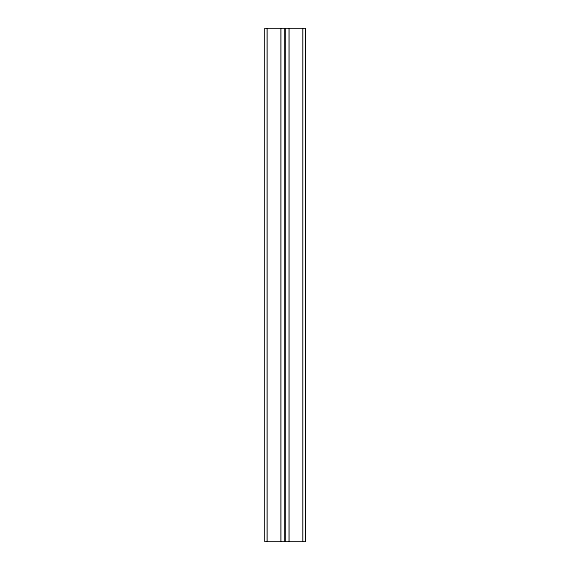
<?xml version="1.0" encoding="UTF-8"?>
<svg xmlns="http://www.w3.org/2000/svg" width="570" height="570" viewBox="0 0 570 570"><rect width="100%" height="100%" fill="white"/><g stroke="black" fill="none" stroke-linecap="round" stroke-linejoin="round"><path stroke-width="0.85" d="M305.527 28.5L264.473 28.5L264.509 541.5L305.527 541.5L305.513 28.5L305.492 541.5M302.72 28.5L302.72 541.5M289.076 28.5L289.076 541.5M285.499 28.5L285.499 541.5M284.551 28.5L284.551 541.5M280.839 28.5L280.839 541.5M267.18 28.5L267.18 541.5"/></g></svg>
